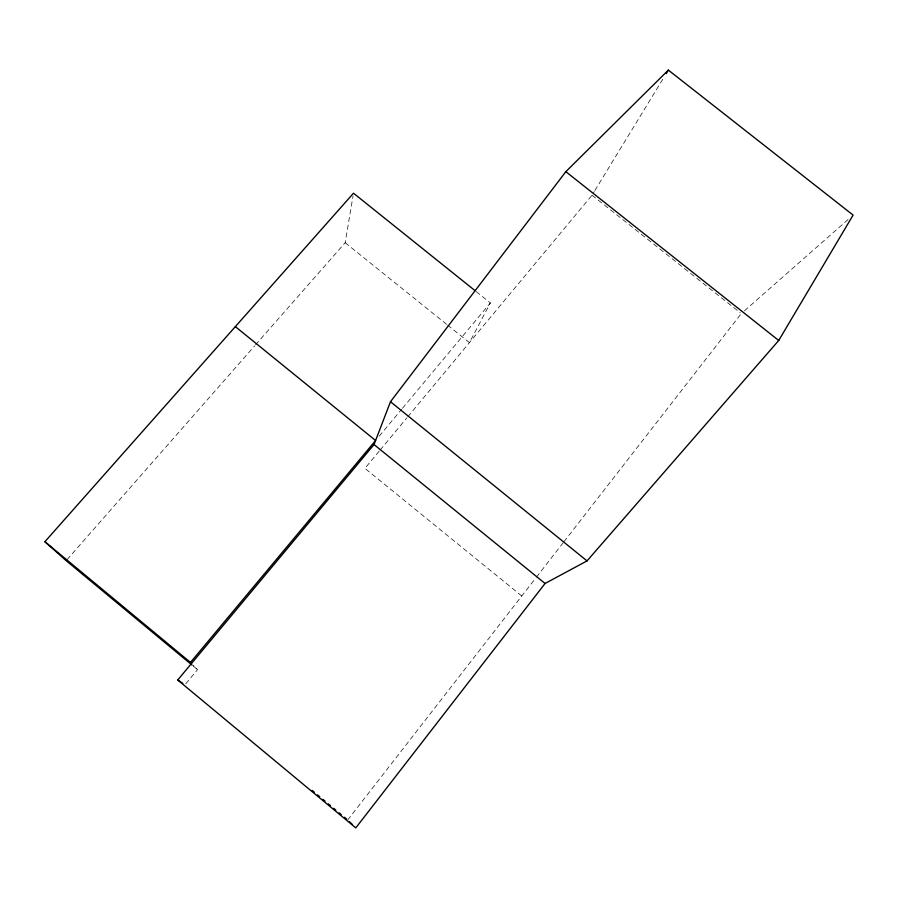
<?xml version="1.0" encoding="UTF-8"?>
<svg xmlns="http://www.w3.org/2000/svg" width="898" height="898" viewBox="0 0 898 898"><rect width="100%" height="100%" fill="white"/><g stroke="black" fill="none" stroke-linecap="round" stroke-linejoin="round"><path stroke-width="0.67" stroke-dasharray="4.49 3.37" d="M255.548 344.832L345.169 242.718L353.037 195.955M476.243 291.603L490.364 302.929L469.418 342.643L447.619 325.11M407.782 416.773L592.018 195.203L594.207 191.622M594.925 190.432L663.992 77.25M347.717 819.941L535.545 578.29M536.409 577.178L563.091 542.841M563.955 541.741L740.435 314.693M185.796 683.76L197.538 669.627L193.227 665.238M379.203 451.155L364.902 468.341L521.772 596.003M380.09 450.078L406.895 417.851M379.181 436.215L401.597 409.342M402.495 408.264L490.364 302.929M67.069 559.611L254.628 345.887M744.431 310.831L848.924 218.775M592.018 195.203L740.188 312.717M345.169 242.718L446.531 324.234M193.227 666.058L197.538 669.627"/><path stroke-width="1.35" d="M374.039 444.544L390.484 401.732L565.841 171.664L668.359 70.1L853.1 215.093L778.723 340.477L587.034 560.902L545.064 583.476L355.776 827.9L177.725 680.01L374.039 444.544L545.064 583.476M666.17 73.681L668.359 70.1M191.51 663.476L190.477 662.432L375.589 440.514L235.355 326.625M192.15 665.16L66.149 560.655L44.9 541.707L353.498 193.205L475.154 290.739M177.725 680.01L182.889 683.412M565.841 171.664L778.723 340.477M390.484 401.732L587.034 560.902M44.9 541.707L190.477 662.432M312.145 790.397L314.3 792.193M317.533 794.876L319.688 796.672M322.921 799.355L325.076 801.139M328.309 803.833L330.464 805.618M333.708 808.301L335.863 810.097M339.096 812.78L341.251 814.576M344.484 817.259L346.639 819.043M349.502 821.715L352.196 824.364"/></g></svg>
